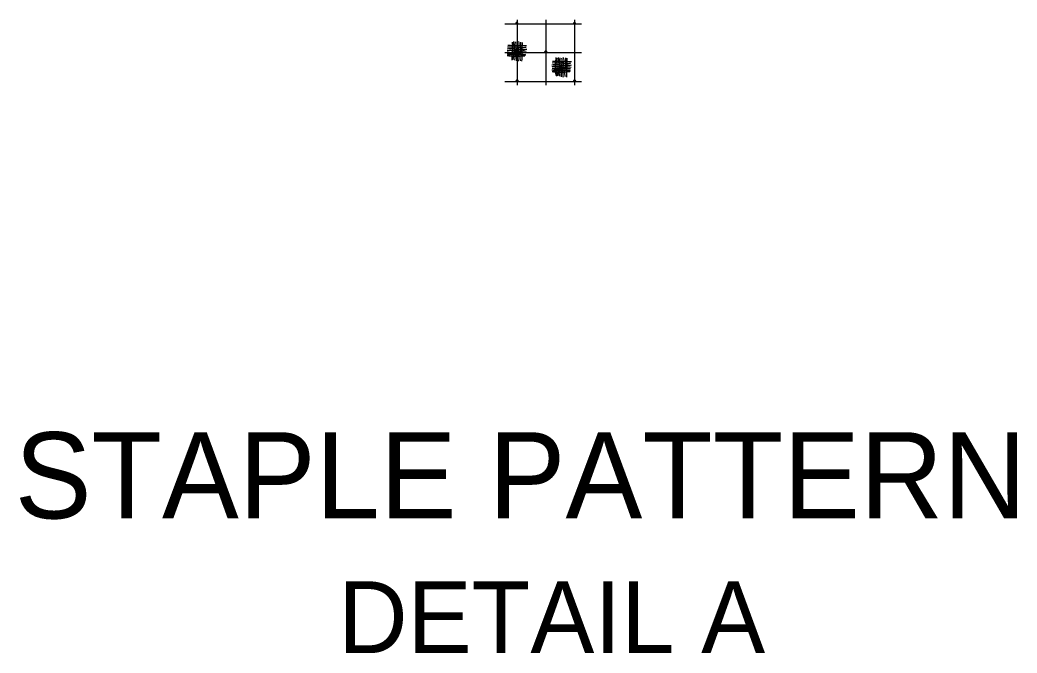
# Model space of a CAD drawing. Extents: x -3138 to -2009, y 501 to 874.
# Drawn here: x -3111.1 to -3041.7, y 783.1 to 827.1 of the extents above; entities that cross this region are included whole.
import ezdxf

# ---------------------------------------------------------------- set-up
doc = ezdxf.new("R2010")
doc.units = 0
for name, color, linetype in [('ls_AREA-EC', 7, 'Continuous'), ('mc_SLOPE-PROTECTION', 7, 'Continuous'), ('str_Misc-Steel-A', 7, 'Continuous'), ('wpc_NO-PLOT', 7, 'Continuous')]:
    doc.layers.add(name, color=color, linetype=linetype)

msp = doc.modelspace()

# ---------------------------------------------------------------- linework, layer by layer
at = {"layer": 'ls_AREA-EC'}
for points in [[(-3076.83, 824.33), (-3076.811, 824.973), (-3076.811, 825.597)], [(-3076.739, 825.631), (-3076.705, 824.964), (-3076.773, 824.354)], [(-3076.623, 825.617), (-3076.633, 825.281), (-3076.619, 824.815), (-3076.657, 824.344)], [(-3076.503, 825.617), (-3076.494, 825.314), (-3076.532, 824.997), (-3076.522, 824.661), (-3076.546, 824.296)], [(-3076.388, 825.626), (-3076.364, 825.276), (-3076.412, 825.04), (-3076.412, 824.767), (-3076.426, 824.426), (-3076.402, 824.258)], [(-3076.244, 825.602), (-3076.263, 824.901), (-3076.301, 824.541), (-3076.263, 824.301)], [(-3076.133, 825.578), (-3076.157, 824.796), (-3076.167, 824.272)], [(-3077.185, 824.776), (-3076.518, 824.81), (-3075.908, 824.743)], [(-3077.18, 825.127), (-3076.83, 825.151), (-3076.595, 825.103), (-3076.321, 825.103), (-3075.98, 825.089), (-3075.812, 825.113)], [(-3077.171, 825.012), (-3076.868, 825.022), (-3076.551, 824.983), (-3076.215, 824.993), (-3075.85, 824.969)], [(-3077.171, 824.892), (-3076.835, 824.882), (-3076.369, 824.897), (-3075.898, 824.858)], [(-3077.156, 825.272), (-3076.455, 825.252), (-3076.095, 825.214), (-3075.855, 825.252)], [(-3077.132, 825.382), (-3076.35, 825.358), (-3075.826, 825.349)], [(-3075.942, 824.627), (-3076.739, 824.594), (-3077.176, 824.632)], [(-3075.884, 824.685), (-3076.527, 824.704), (-3077.152, 824.704)], [(-3074.034, 824.162), (-3073.333, 824.143), (-3072.973, 824.104), (-3072.733, 824.143)], [(-3074.01, 824.273), (-3073.228, 824.249), (-3072.704, 824.239)], [(-3073.766, 823.278), (-3073.799, 824.075), (-3073.761, 824.512)], [(-3073.708, 823.22), (-3073.689, 823.864), (-3073.689, 824.488)], [(-3073.617, 824.521), (-3073.583, 823.854), (-3073.65, 823.244)], [(-3073.501, 824.507), (-3073.511, 824.171), (-3073.496, 823.705), (-3073.535, 823.235)], [(-3073.381, 824.507), (-3073.371, 824.204), (-3073.41, 823.888), (-3073.4, 823.551), (-3073.424, 823.187)], [(-3073.266, 824.517), (-3073.242, 824.166), (-3073.29, 823.931), (-3073.29, 823.657), (-3073.304, 823.316), (-3073.28, 823.148)], [(-3073.121, 824.493), (-3073.141, 823.792), (-3073.179, 823.431), (-3073.141, 823.191)], [(-3073.011, 824.469), (-3073.035, 823.686), (-3073.044, 823.163)], [(-3074.063, 823.667), (-3073.396, 823.7), (-3072.786, 823.633)], [(-3074.058, 824.018), (-3073.708, 824.042), (-3073.472, 823.994), (-3073.199, 823.994), (-3072.858, 823.979), (-3072.69, 824.003)], [(-3072.819, 823.518), (-3073.617, 823.484), (-3074.053, 823.522)], [(-3074.049, 823.902), (-3073.746, 823.912), (-3073.429, 823.873), (-3073.093, 823.883), (-3072.728, 823.859)], [(-3074.049, 823.782), (-3073.713, 823.772), (-3073.247, 823.787), (-3072.776, 823.748)], [(-3072.762, 823.575), (-3073.405, 823.594), (-3074.029, 823.594)]]:
    msp.add_spline(points, degree=3, dxfattribs=at)
at = {"layer": 'mc_SLOPE-PROTECTION'}
for p, q in [((-3077.333, 826.862), (-3072.009, 826.862)), ((-3076.479, 827.139), (-3076.479, 822.59)), ((-3074.479, 827.139), (-3074.479, 822.59)), ((-3072.479, 827.139), (-3072.479, 822.59)), ((-3077.333, 824.862), (-3072.009, 824.862)), ((-3077.333, 822.862), (-3072.009, 822.862))]:
    msp.add_line(p, q, dxfattribs=at)
at = {"layer": 'str_Misc-Steel-A'}
for p, q in [((-3076.584, 826.841), (-3076.584, 826.878)), ((-3076.565, 826.838), (-3076.565, 826.876)), ((-3076.435, 826.817), (-3076.435, 826.877)), ((-3076.417, 826.813), (-3076.417, 826.878)), ((-3072.57, 826.839), (-3072.57, 826.875)), ((-3072.552, 826.836), (-3072.552, 826.873)), ((-3072.422, 826.814), (-3072.422, 826.874)), ((-3072.404, 826.811), (-3072.404, 826.875)), ((-3074.573, 824.862), (-3074.573, 824.898)), ((-3074.554, 824.858), (-3074.554, 824.896)), ((-3074.424, 824.837), (-3074.424, 824.897)), ((-3074.406, 824.834), (-3074.406, 824.898)), ((-3076.568, 822.838), (-3076.568, 822.875)), ((-3076.55, 822.835), (-3076.55, 822.873)), ((-3076.42, 822.813), (-3076.42, 822.873)), ((-3076.401, 822.81), (-3076.401, 822.875)), ((-3072.561, 822.838), (-3072.561, 822.875)), ((-3072.543, 822.835), (-3072.543, 822.873)), ((-3072.413, 822.813), (-3072.413, 822.873)), ((-3072.395, 822.81), (-3072.395, 822.875))]:
    msp.add_line(p, q, dxfattribs=at)
for centre, radius in [((-3076.5, 826.878), 0.0833), ((-3076.5, 826.878), 0.065), ((-3072.487, 826.875), 0.0833), ((-3072.487, 826.875), 0.065), ((-3074.489, 824.898), 0.0833), ((-3074.489, 824.898), 0.065), ((-3076.485, 822.875), 0.0833), ((-3076.485, 822.875), 0.065), ((-3072.478, 822.875), 0.0833), ((-3072.478, 822.875), 0.065)]:
    msp.add_arc(centre, radius, 359.99941, 180, dxfattribs=at)

# ---------------------------------------------------------------- texts
at = {"layer": 'wpc_NO-PLOT'}
for s, height, p in [('STAPLE PATTERN', 5.99999, (-3111.463, 792.428)), ('DETAIL A', 5, (-3088.935, 783.052))]:
    msp.add_text(s, height=height, dxfattribs=at).set_placement(p)

doc.saveas('drawing.dxf')
